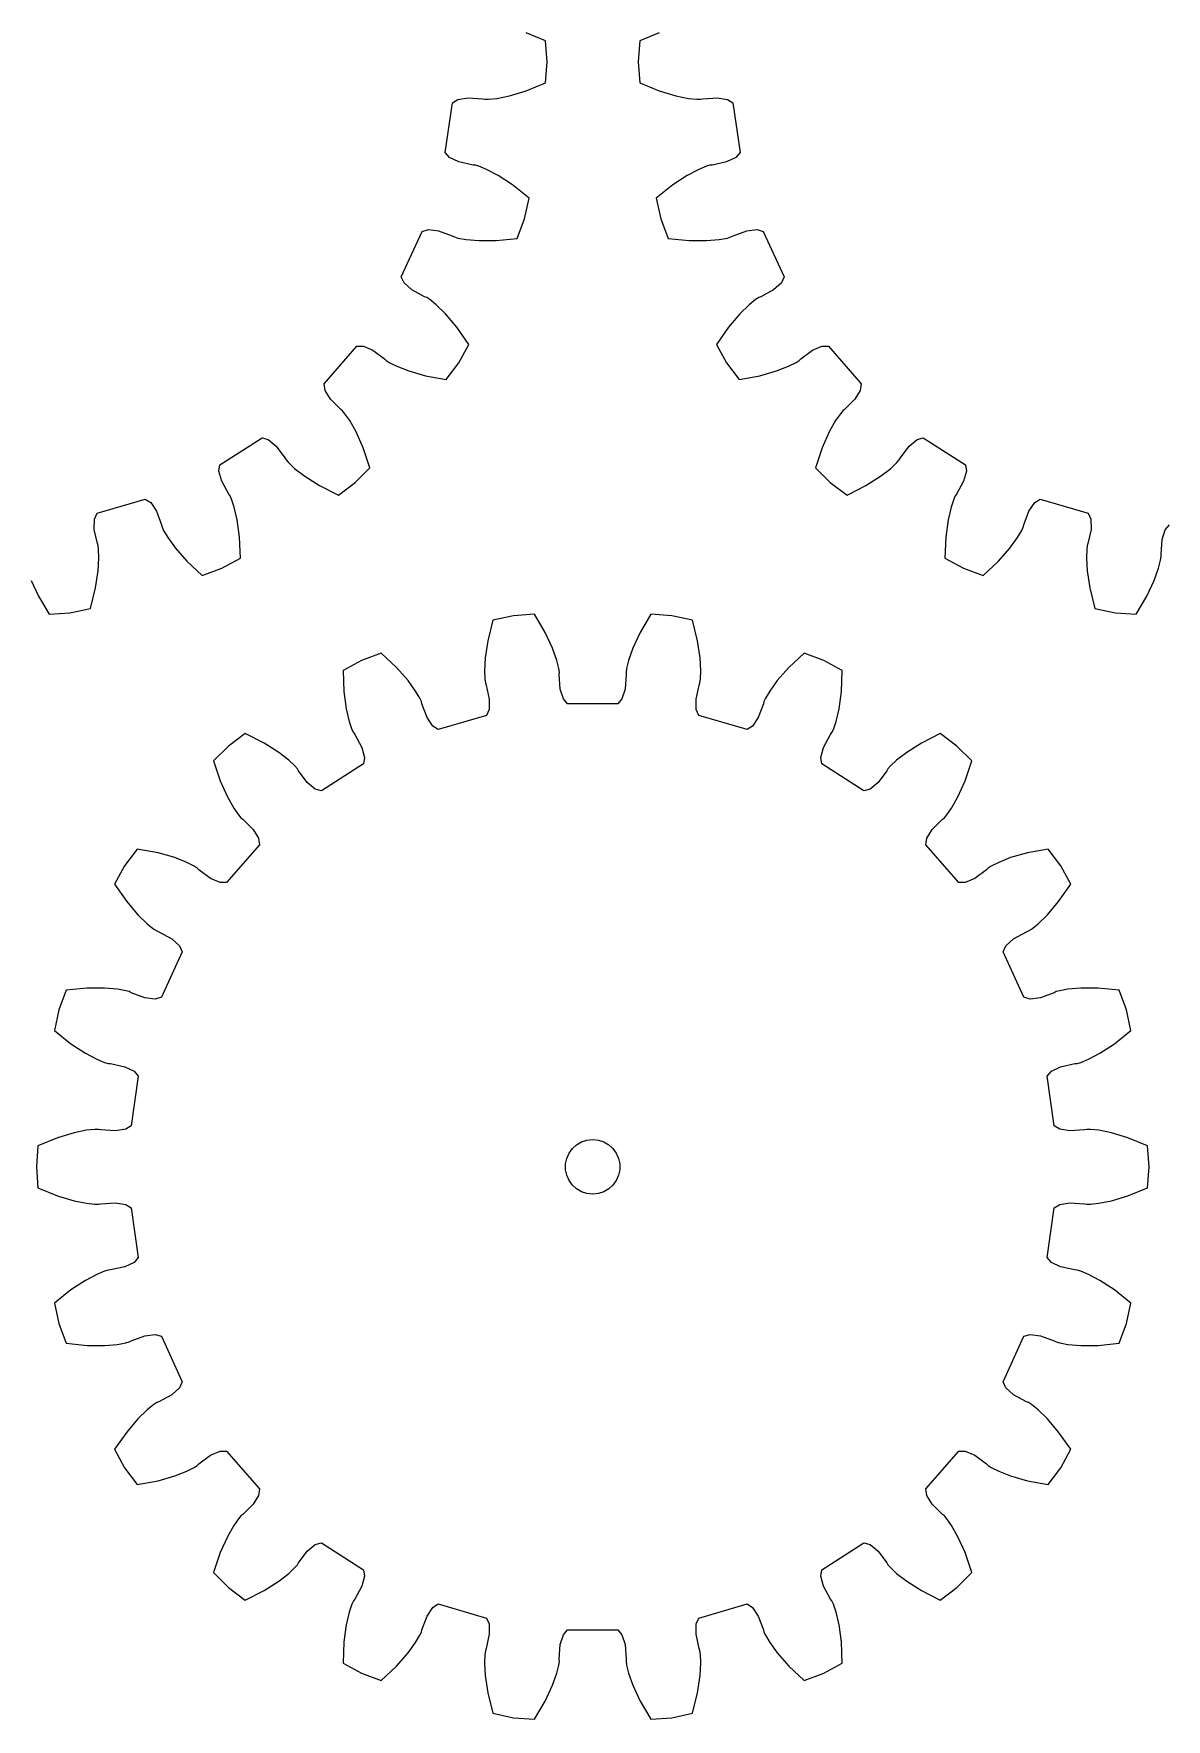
# Model space of a CAD drawing. Extents: x 0 to 193, y 0 to 182.
# Drawn here: x 66 to 128.2, y 0 to 92.5 of the extents above; entities that cross this region are included whole.
import ezdxf

# ---------------------------------------------------------------- set-up
doc = ezdxf.new("R2010")
doc.units = 0

msp = doc.modelspace()

# ---------------------------------------------------------------- linework, layer by layer
for p, q in [((94.091, 92.137), (93.017, 92.576)), ((100.329, 92.576), (99.256, 92.137)), ((94.173, 90.987), (94.091, 92.137)), ((99.256, 92.137), (99.173, 90.987)), ((94.091, 89.837), (94.173, 90.987)), ((99.173, 90.987), (99.256, 89.837)), ((93.017, 89.398), (94.091, 89.837)), ((99.256, 89.837), (100.329, 89.398)), ((88.967, 88.732), (89.267, 88.924)), ((89.267, 88.924), (89.827, 89.015)), ((89.827, 89.015), (90.628, 88.958)), ((90.628, 88.958), (90.754, 88.935)), ((90.754, 88.935), (90.952, 88.936)), ((90.952, 88.936), (91.411, 88.983)), ((91.411, 88.983), (92.104, 89.122)), ((92.104, 89.122), (93.017, 89.398)), ((100.329, 89.398), (101.242, 89.122)), ((101.242, 89.122), (101.936, 88.983)), ((101.936, 88.983), (102.394, 88.936)), ((102.394, 88.936), (102.593, 88.935)), ((102.593, 88.935), (102.718, 88.958)), ((102.718, 88.958), (103.52, 89.015)), ((103.52, 89.015), (104.08, 88.924)), ((104.08, 88.924), (104.379, 88.732)), ((88.576, 86.008), (88.967, 88.732)), ((104.379, 88.732), (104.771, 86.008)), ((88.809, 85.74), (88.576, 86.008)), ((89.321, 85.495), (88.809, 85.74)), ((90.106, 85.324), (89.321, 85.495)), ((90.233, 85.311), (90.106, 85.324)), ((90.423, 85.253), (90.233, 85.311)), ((90.849, 85.079), (90.423, 85.253)), ((102.924, 85.253), (102.497, 85.079)), ((103.114, 85.311), (102.924, 85.253)), ((103.241, 85.324), (103.114, 85.311)), ((104.026, 85.495), (103.241, 85.324)), ((104.537, 85.74), (104.026, 85.495)), ((104.771, 86.008), (104.537, 85.74)), ((91.476, 84.75), (90.849, 85.079)), ((92.274, 84.228), (91.476, 84.75)), ((93.181, 83.505), (92.274, 84.228)), ((101.072, 84.228), (100.166, 83.505)), ((101.871, 84.75), (101.072, 84.228)), ((102.497, 85.079), (101.871, 84.75)), ((92.935, 82.378), (93.181, 83.505)), ((100.166, 83.505), (100.411, 82.378)), ((92.532, 81.297), (92.935, 82.378)), ((100.411, 82.378), (100.814, 81.297)), ((86.162, 79.178), (87.305, 81.681)), ((87.305, 81.681), (87.647, 81.78)), ((87.647, 81.78), (88.209, 81.71)), ((88.209, 81.71), (88.963, 81.43)), ((88.963, 81.43), (89.076, 81.372)), ((104.27, 81.372), (104.384, 81.43)), ((104.384, 81.43), (105.137, 81.71)), ((105.137, 81.71), (105.7, 81.78)), ((105.7, 81.78), (106.041, 81.681)), ((106.041, 81.681), (107.184, 79.178)), ((89.076, 81.372), (89.267, 81.317)), ((89.267, 81.317), (89.72, 81.234)), ((89.72, 81.234), (90.425, 81.172)), ((90.425, 81.172), (91.379, 81.179)), ((91.379, 81.179), (92.532, 81.297)), ((100.814, 81.297), (101.968, 81.179)), ((101.968, 81.179), (102.922, 81.172)), ((102.922, 81.172), (103.626, 81.234)), ((103.626, 81.234), (104.08, 81.317)), ((104.08, 81.317), (104.27, 81.372)), ((86.31, 78.855), (86.162, 79.178)), ((86.732, 78.475), (86.31, 78.855)), ((107.036, 78.855), (106.614, 78.475)), ((107.184, 79.178), (107.036, 78.855)), ((87.437, 78.09), (86.732, 78.475)), ((87.555, 78.042), (87.437, 78.09)), ((87.721, 77.933), (87.555, 78.042)), ((88.082, 77.645), (87.721, 77.933)), ((105.625, 77.933), (105.265, 77.645)), ((105.791, 78.042), (105.625, 77.933)), ((105.909, 78.09), (105.791, 78.042)), ((106.614, 78.475), (105.909, 78.09)), ((88.59, 77.154), (88.082, 77.645)), ((89.209, 76.428), (88.59, 77.154)), ((104.757, 77.154), (104.137, 76.428)), ((105.265, 77.645), (104.757, 77.154)), ((89.875, 75.479), (89.209, 76.428)), ((104.137, 76.428), (103.471, 75.479)), ((81.922, 73.304), (83.724, 75.384)), ((83.724, 75.384), (84.079, 75.383)), ((84.079, 75.383), (84.6, 75.157)), ((84.6, 75.157), (85.243, 74.676)), ((89.322, 74.466), (89.875, 75.479)), ((103.471, 75.479), (104.024, 74.466)), ((108.103, 74.676), (108.747, 75.157)), ((108.747, 75.157), (109.267, 75.383)), ((109.267, 75.383), (109.623, 75.384)), ((109.623, 75.384), (111.425, 73.304)), ((85.243, 74.676), (85.336, 74.588)), ((85.336, 74.588), (85.504, 74.482)), ((85.504, 74.482), (85.915, 74.274)), ((85.915, 74.274), (86.574, 74.016)), ((88.631, 73.543), (89.322, 74.466)), ((104.024, 74.466), (104.715, 73.543)), ((106.773, 74.016), (107.432, 74.274)), ((107.432, 74.274), (107.843, 74.482)), ((107.843, 74.482), (108.011, 74.588)), ((108.011, 74.588), (108.103, 74.676)), ((81.973, 72.952), (81.922, 73.304)), ((86.574, 74.016), (87.491, 73.754)), ((87.491, 73.754), (88.631, 73.543)), ((104.715, 73.543), (105.856, 73.754)), ((105.856, 73.754), (106.773, 74.016)), ((111.425, 73.304), (111.374, 72.952)), ((82.271, 72.469), (81.973, 72.952)), ((82.839, 71.901), (82.271, 72.469)), ((111.076, 72.469), (110.508, 71.901)), ((111.374, 72.952), (111.076, 72.469)), ((82.938, 71.821), (82.839, 71.901)), ((83.067, 71.67), (82.938, 71.821)), ((83.332, 71.293), (83.067, 71.67)), ((83.681, 70.678), (83.332, 71.293)), ((110.015, 71.293), (109.665, 70.678)), ((110.279, 71.67), (110.015, 71.293)), ((110.408, 71.821), (110.279, 71.67)), ((110.508, 71.901), (110.408, 71.821)), ((76.198, 68.863), (78.513, 70.35)), ((78.513, 70.35), (78.854, 70.25)), ((84.071, 69.807), (83.681, 70.678)), ((109.665, 70.678), (109.276, 69.807)), ((114.492, 70.25), (114.833, 70.35)), ((114.833, 70.35), (117.148, 68.863)), ((78.854, 70.25), (79.29, 69.886)), ((79.29, 69.886), (79.772, 69.243)), ((84.442, 68.709), (84.071, 69.807)), ((109.276, 69.807), (108.904, 68.709)), ((113.575, 69.243), (114.057, 69.886)), ((114.057, 69.886), (114.492, 70.25)), ((76.148, 68.511), (76.198, 68.863)), ((76.298, 67.964), (76.148, 68.511)), ((79.772, 69.243), (79.836, 69.133)), ((79.836, 69.133), (79.967, 68.984)), ((79.967, 68.984), (80.303, 68.669)), ((80.303, 68.669), (80.862, 68.235)), ((83.627, 67.893), (84.442, 68.709)), ((108.904, 68.709), (109.72, 67.893)), ((112.484, 68.235), (113.043, 68.669)), ((113.043, 68.669), (113.379, 68.984)), ((113.379, 68.984), (113.51, 69.133)), ((113.51, 69.133), (113.575, 69.243)), ((117.198, 68.511), (117.048, 67.964)), ((117.148, 68.863), (117.198, 68.511)), ((76.683, 67.258), (76.298, 67.964)), ((80.862, 68.235), (81.669, 67.726)), ((81.669, 67.726), (82.703, 67.202)), ((82.703, 67.202), (83.627, 67.893)), ((109.72, 67.893), (110.643, 67.202)), ((110.643, 67.202), (111.678, 67.726)), ((111.678, 67.726), (112.484, 68.235)), ((117.048, 67.964), (116.664, 67.258)), ((69.456, 66.214), (72.096, 66.989)), ((72.096, 66.989), (72.395, 66.797)), ((72.395, 66.797), (72.71, 66.325)), ((76.756, 67.154), (76.683, 67.258)), ((76.837, 66.973), (76.756, 67.154)), ((76.985, 66.536), (76.837, 66.973)), ((116.509, 66.973), (116.362, 66.536)), ((116.59, 67.154), (116.509, 66.973)), ((116.664, 67.258), (116.59, 67.154)), ((120.636, 66.325), (120.952, 66.797)), ((120.952, 66.797), (121.251, 66.989)), ((121.251, 66.989), (123.891, 66.214)), ((69.298, 65.323), (69.308, 65.89)), ((69.308, 65.89), (69.456, 66.214)), ((72.71, 66.325), (72.991, 65.572)), ((77.146, 65.847), (76.985, 66.536)), ((77.275, 64.902), (77.146, 65.847)), ((116.2, 65.847), (116.071, 64.902)), ((116.362, 66.536), (116.2, 65.847)), ((120.355, 65.572), (120.636, 66.325)), ((123.891, 66.214), (124.038, 65.89)), ((124.038, 65.89), (124.049, 65.323)), ((69.468, 64.538), (69.298, 65.323)), ((72.991, 65.572), (73.022, 65.449)), ((73.022, 65.449), (73.106, 65.269)), ((73.106, 65.269), (73.339, 64.871)), ((73.339, 64.871), (73.754, 64.298)), ((77.322, 63.743), (77.275, 64.902)), ((116.071, 64.902), (116.025, 63.743)), ((119.593, 64.298), (120.007, 64.871)), ((120.007, 64.871), (120.241, 65.269)), ((120.241, 65.269), (120.324, 65.449)), ((120.324, 65.449), (120.355, 65.572)), ((124.049, 65.323), (123.878, 64.538)), ((127.953, 64.762), (128.123, 65.303)), ((128.123, 65.303), (128.355, 65.572)), ((69.509, 64.417), (69.468, 64.538)), ((69.536, 64.221), (69.509, 64.417)), ((69.555, 63.76), (69.536, 64.221)), ((73.754, 64.298), (74.384, 63.582)), ((118.963, 63.582), (119.593, 64.298)), ((123.811, 64.221), (123.792, 63.76)), ((123.837, 64.417), (123.811, 64.221)), ((123.878, 64.538), (123.837, 64.417)), ((127.895, 63.96), (127.953, 64.762)), ((127.9, 63.833), (127.895, 63.96)), ((69.373, 62.11), (69.516, 63.054)), ((69.516, 63.054), (69.555, 63.76)), ((74.384, 63.582), (75.229, 62.788)), ((75.229, 62.788), (76.31, 63.191)), ((76.31, 63.191), (77.322, 63.743)), ((116.025, 63.743), (117.037, 63.191)), ((117.037, 63.191), (118.118, 62.788)), ((118.118, 62.788), (118.963, 63.582)), ((123.792, 63.76), (123.831, 63.054)), ((123.831, 63.054), (123.973, 62.11)), ((127.522, 62.523), (127.759, 63.19)), ((127.759, 63.19), (127.871, 63.637)), ((127.871, 63.637), (127.9, 63.833)), ((65.824, 62.523), (66.227, 61.658)), ((69.091, 60.985), (69.373, 62.11)), ((123.973, 62.11), (124.255, 60.985)), ((127.12, 61.658), (127.522, 62.523)), ((66.227, 61.658), (66.814, 60.658)), ((126.533, 60.658), (127.12, 61.658)), ((66.814, 60.658), (67.964, 60.74)), ((67.964, 60.74), (69.091, 60.985)), ((91.197, 60.331), (90.916, 59.206)), ((92.324, 60.576), (91.197, 60.331)), ((93.475, 60.658), (92.324, 60.576)), ((94.062, 59.658), (93.475, 60.658)), ((99.872, 60.658), (99.284, 59.658)), ((101.022, 60.576), (99.872, 60.658)), ((102.149, 60.331), (101.022, 60.576)), ((102.431, 59.206), (102.149, 60.331)), ((124.255, 60.985), (125.382, 60.74)), ((125.382, 60.74), (126.533, 60.658)), ((94.465, 58.793), (94.062, 59.658)), ((99.284, 59.658), (98.882, 58.793)), ((85.06, 58.528), (83.979, 58.125)), ((85.905, 57.734), (85.06, 58.528)), ((90.916, 59.206), (90.773, 58.262)), ((94.701, 58.126), (94.465, 58.793)), ((98.882, 58.793), (98.646, 58.126)), ((102.573, 58.262), (102.431, 59.206)), ((108.287, 58.528), (107.442, 57.734)), ((109.367, 58.125), (108.287, 58.528)), ((83.979, 58.125), (82.967, 57.573)), ((82.967, 57.573), (83.013, 56.414)), ((86.535, 57.018), (85.905, 57.734)), ((90.773, 58.262), (90.734, 57.556)), ((90.734, 57.556), (90.753, 57.095)), ((94.813, 57.679), (94.701, 58.126)), ((94.843, 57.483), (94.813, 57.679)), ((94.837, 57.356), (94.843, 57.483)), ((98.534, 57.679), (98.504, 57.483)), ((98.504, 57.483), (98.509, 57.356)), ((98.646, 58.126), (98.534, 57.679)), ((102.612, 57.556), (102.573, 58.262)), ((102.594, 57.095), (102.612, 57.556)), ((107.442, 57.734), (106.812, 57.018)), ((110.38, 57.573), (109.367, 58.125)), ((110.333, 56.414), (110.38, 57.573)), ((86.949, 56.445), (86.535, 57.018)), ((87.183, 56.047), (86.949, 56.445)), ((90.753, 57.095), (90.78, 56.899)), ((90.78, 56.899), (90.82, 56.778)), ((90.82, 56.778), (90.991, 55.993)), ((94.895, 56.554), (94.837, 57.356)), ((95.065, 56.013), (94.895, 56.554)), ((98.451, 56.554), (98.281, 56.013)), ((98.509, 57.356), (98.451, 56.554)), ((102.356, 55.993), (102.526, 56.778)), ((102.526, 56.778), (102.567, 56.899)), ((102.567, 56.899), (102.594, 57.095)), ((106.397, 56.445), (106.164, 56.047)), ((106.812, 57.018), (106.397, 56.445)), ((83.013, 56.414), (83.142, 55.469)), ((87.267, 55.867), (87.183, 56.047)), ((87.298, 55.744), (87.267, 55.867)), ((87.579, 54.991), (87.298, 55.744)), ((90.991, 55.993), (90.98, 55.426)), ((95.298, 55.744), (95.065, 56.013)), ((98.049, 55.744), (95.298, 55.744)), ((98.281, 56.013), (98.049, 55.744)), ((102.366, 55.426), (102.356, 55.993)), ((106.049, 55.744), (105.768, 54.991)), ((106.08, 55.867), (106.049, 55.744)), ((106.164, 56.047), (106.08, 55.867)), ((110.204, 55.469), (110.333, 56.414)), ((83.142, 55.469), (83.304, 54.78)), ((83.304, 54.78), (83.452, 54.343)), ((87.894, 54.519), (87.579, 54.991)), ((90.833, 55.102), (88.193, 54.327)), ((90.98, 55.426), (90.833, 55.102)), ((102.513, 55.102), (102.366, 55.426)), ((105.153, 54.327), (102.513, 55.102)), ((105.768, 54.991), (105.452, 54.519)), ((109.895, 54.343), (110.042, 54.78)), ((110.042, 54.78), (110.204, 55.469)), ((77.586, 54.114), (76.662, 53.423)), ((78.62, 53.59), (77.586, 54.114)), ((83.452, 54.343), (83.533, 54.162)), ((83.533, 54.162), (83.606, 54.058)), ((83.606, 54.058), (83.991, 53.352)), ((88.193, 54.327), (87.894, 54.519)), ((105.452, 54.519), (105.153, 54.327)), ((109.356, 53.352), (109.741, 54.058)), ((109.741, 54.058), (109.814, 54.162)), ((109.814, 54.162), (109.895, 54.343)), ((115.761, 54.114), (114.726, 53.59)), ((116.684, 53.423), (115.761, 54.114)), ((76.662, 53.423), (75.847, 52.607)), ((79.426, 53.081), (78.62, 53.59)), ((79.986, 52.647), (79.426, 53.081)), ((83.991, 53.352), (84.14, 52.805)), ((84.14, 52.805), (84.09, 52.453)), ((109.206, 52.805), (109.356, 53.352)), ((109.256, 52.453), (109.206, 52.805)), ((113.92, 53.081), (113.361, 52.647)), ((114.726, 53.59), (113.92, 53.081)), ((117.5, 52.607), (116.684, 53.423)), ((75.847, 52.607), (76.218, 51.509)), ((80.322, 52.332), (79.986, 52.647)), ((80.453, 52.183), (80.322, 52.332)), ((80.517, 52.073), (80.453, 52.183)), ((80.999, 51.43), (80.517, 52.073)), ((84.09, 52.453), (81.776, 50.966)), ((111.571, 50.966), (109.256, 52.453)), ((112.829, 52.073), (112.347, 51.43)), ((112.894, 52.183), (112.829, 52.073)), ((113.025, 52.332), (112.894, 52.183)), ((113.361, 52.647), (113.025, 52.332)), ((117.129, 51.509), (117.5, 52.607)), ((76.218, 51.509), (76.608, 50.638)), ((81.435, 51.066), (80.999, 51.43)), ((81.776, 50.966), (81.435, 51.066)), ((111.912, 51.066), (111.571, 50.966)), ((112.347, 51.43), (111.912, 51.066)), ((116.739, 50.638), (117.129, 51.509)), ((76.608, 50.638), (76.957, 50.023)), ((76.957, 50.023), (77.222, 49.646)), ((116.125, 49.646), (116.39, 50.023)), ((116.39, 50.023), (116.739, 50.638)), ((77.222, 49.646), (77.35, 49.495)), ((77.35, 49.495), (77.45, 49.415)), ((77.45, 49.415), (78.018, 48.847)), ((115.329, 48.847), (115.897, 49.415)), ((115.897, 49.415), (115.996, 49.495)), ((115.996, 49.495), (116.125, 49.646)), ((78.018, 48.847), (78.316, 48.364)), ((78.316, 48.364), (78.367, 48.012)), ((114.98, 48.012), (115.031, 48.364)), ((115.031, 48.364), (115.329, 48.847)), ((71.658, 47.773), (70.966, 46.85)), ((72.798, 47.562), (71.658, 47.773)), ((73.715, 47.3), (72.798, 47.562)), ((74.374, 47.042), (73.715, 47.3)), ((78.367, 48.012), (76.565, 45.932)), ((116.781, 45.932), (114.98, 48.012)), ((119.631, 47.3), (118.973, 47.042)), ((120.548, 47.562), (119.631, 47.3)), ((121.689, 47.773), (120.548, 47.562)), ((122.38, 46.85), (121.689, 47.773)), ((70.966, 46.85), (70.414, 45.837)), ((74.785, 46.834), (74.374, 47.042)), ((74.953, 46.728), (74.785, 46.834)), ((75.046, 46.64), (74.953, 46.728)), ((75.689, 46.159), (75.046, 46.64)), ((118.301, 46.64), (117.657, 46.159)), ((118.394, 46.728), (118.301, 46.64)), ((118.561, 46.834), (118.394, 46.728)), ((118.973, 47.042), (118.561, 46.834)), ((122.933, 45.837), (122.38, 46.85)), ((70.414, 45.837), (71.079, 44.888)), ((76.209, 45.933), (75.689, 46.159)), ((76.565, 45.932), (76.209, 45.933)), ((117.137, 45.933), (116.781, 45.932)), ((117.657, 46.159), (117.137, 45.933)), ((122.267, 44.888), (122.933, 45.837)), ((71.079, 44.888), (71.699, 44.162)), ((121.648, 44.162), (122.267, 44.888)), ((71.699, 44.162), (72.207, 43.67)), ((72.207, 43.67), (72.567, 43.383)), ((120.779, 43.383), (121.139, 43.67)), ((121.139, 43.67), (121.648, 44.162)), ((72.567, 43.383), (72.734, 43.274)), ((72.734, 43.274), (72.851, 43.226)), ((72.851, 43.226), (73.557, 42.841)), ((73.557, 42.841), (73.978, 42.461)), ((119.368, 42.461), (119.79, 42.841)), ((119.79, 42.841), (120.495, 43.226)), ((120.495, 43.226), (120.613, 43.274)), ((120.613, 43.274), (120.779, 43.383)), ((74.127, 42.138), (72.984, 39.635)), ((73.978, 42.461), (74.127, 42.138)), ((119.22, 42.138), (119.368, 42.461)), ((120.363, 39.635), (119.22, 42.138)), ((67.756, 40.019), (67.353, 38.938)), ((68.91, 40.137), (67.756, 40.019)), ((69.864, 40.144), (68.91, 40.137)), ((70.569, 40.082), (69.864, 40.144)), ((71.022, 39.998), (70.569, 40.082)), ((71.213, 39.944), (71.022, 39.998)), ((71.326, 39.886), (71.213, 39.944)), ((72.079, 39.606), (71.326, 39.886)), ((122.02, 39.886), (121.267, 39.606)), ((122.134, 39.944), (122.02, 39.886)), ((122.325, 39.998), (122.134, 39.944)), ((122.778, 40.082), (122.325, 39.998)), ((123.483, 40.144), (122.778, 40.082)), ((124.436, 40.137), (123.483, 40.144)), ((125.59, 40.019), (124.436, 40.137)), ((125.993, 38.938), (125.59, 40.019)), ((67.353, 38.938), (67.108, 37.811)), ((72.642, 39.536), (72.079, 39.606)), ((72.984, 39.635), (72.642, 39.536)), ((120.704, 39.536), (120.363, 39.635)), ((121.267, 39.606), (120.704, 39.536)), ((126.238, 37.811), (125.993, 38.938)), ((67.108, 37.811), (68.014, 37.087)), ((68.014, 37.087), (68.813, 36.566)), ((124.533, 36.566), (125.332, 37.087)), ((125.332, 37.087), (126.238, 37.811)), ((68.813, 36.566), (69.439, 36.237)), ((69.439, 36.237), (69.866, 36.063)), ((123.48, 36.063), (123.907, 36.237)), ((123.907, 36.237), (124.533, 36.566)), ((69.866, 36.063), (70.056, 36.005)), ((70.056, 36.005), (70.183, 35.992)), ((70.183, 35.992), (70.968, 35.821)), ((70.968, 35.821), (71.48, 35.576)), ((71.713, 35.308), (71.321, 32.584)), ((71.48, 35.576), (71.713, 35.308)), ((121.634, 35.308), (121.867, 35.576)), ((122.025, 32.584), (121.634, 35.308)), ((121.867, 35.576), (122.378, 35.821)), ((122.378, 35.821), (123.164, 35.992)), ((123.164, 35.992), (123.29, 36.005)), ((123.29, 36.005), (123.48, 36.063)), ((71.022, 32.392), (70.462, 32.301)), ((71.321, 32.584), (71.022, 32.392)), ((122.325, 32.392), (122.025, 32.584)), ((122.885, 32.301), (122.325, 32.392)), ((66.198, 31.479), (66.115, 30.329)), ((67.271, 31.918), (66.198, 31.479)), ((68.184, 32.194), (67.271, 31.918)), ((68.878, 32.333), (68.184, 32.194)), ((69.337, 32.38), (68.878, 32.333)), ((69.535, 32.381), (69.337, 32.38)), ((69.66, 32.358), (69.535, 32.381)), ((70.462, 32.301), (69.66, 32.358)), ((95.559, 31.333), (95.792, 31.543)), ((95.792, 31.543), (96.063, 31.699)), ((96.063, 31.699), (96.361, 31.796)), ((96.361, 31.796), (96.673, 31.829)), ((96.673, 31.829), (96.985, 31.796)), ((96.985, 31.796), (97.283, 31.699)), ((97.283, 31.699), (97.555, 31.543)), ((97.555, 31.543), (97.788, 31.333)), ((123.686, 32.358), (122.885, 32.301)), ((123.811, 32.381), (123.686, 32.358)), ((124.01, 32.38), (123.811, 32.381)), ((124.468, 32.333), (124.01, 32.38)), ((125.162, 32.194), (124.468, 32.333)), ((126.075, 31.918), (125.162, 32.194)), ((127.149, 31.479), (126.075, 31.918)), ((127.231, 30.329), (127.149, 31.479)), ((95.181, 30.486), (95.247, 30.793)), ((95.247, 30.793), (95.374, 31.079)), ((95.374, 31.079), (95.559, 31.333)), ((97.788, 31.333), (97.972, 31.079)), ((97.972, 31.079), (98.1, 30.793)), ((98.1, 30.793), (98.165, 30.486)), ((66.115, 30.329), (66.198, 29.179)), ((95.181, 30.172), (95.181, 30.486)), ((95.247, 29.865), (95.181, 30.172)), ((95.374, 29.579), (95.247, 29.865)), ((98.1, 29.865), (97.972, 29.579)), ((98.165, 30.172), (98.1, 29.865)), ((98.165, 30.486), (98.165, 30.172)), ((127.149, 29.179), (127.231, 30.329)), ((66.198, 29.179), (67.271, 28.74)), ((67.271, 28.74), (68.184, 28.464)), ((95.559, 29.325), (95.374, 29.579)), ((95.792, 29.115), (95.559, 29.325)), ((96.063, 28.959), (95.792, 29.115)), ((96.361, 28.862), (96.063, 28.959)), ((96.673, 28.829), (96.361, 28.862)), ((96.985, 28.862), (96.673, 28.829)), ((97.283, 28.959), (96.985, 28.862)), ((97.555, 29.115), (97.283, 28.959)), ((97.788, 29.325), (97.555, 29.115)), ((97.972, 29.579), (97.788, 29.325)), ((125.162, 28.464), (126.075, 28.74)), ((126.075, 28.74), (127.149, 29.179)), ((68.184, 28.464), (68.878, 28.325)), ((68.878, 28.325), (69.337, 28.278)), ((69.337, 28.278), (69.535, 28.277)), ((69.535, 28.277), (69.66, 28.3)), ((69.66, 28.3), (70.462, 28.357)), ((70.462, 28.357), (71.022, 28.266)), ((71.022, 28.266), (71.321, 28.074)), ((71.321, 28.074), (71.713, 25.35)), ((121.634, 25.35), (122.025, 28.074)), ((122.025, 28.074), (122.325, 28.266)), ((122.325, 28.266), (122.885, 28.357)), ((122.885, 28.357), (123.686, 28.3)), ((123.686, 28.3), (123.811, 28.277)), ((123.811, 28.277), (124.01, 28.278)), ((124.01, 28.278), (124.468, 28.325)), ((124.468, 28.325), (125.162, 28.464)), ((71.48, 25.082), (70.968, 24.837)), ((71.713, 25.35), (71.48, 25.082)), ((121.867, 25.082), (121.634, 25.35)), ((122.378, 24.837), (121.867, 25.082)), ((68.813, 24.092), (68.014, 23.57)), ((69.439, 24.421), (68.813, 24.092)), ((69.866, 24.595), (69.439, 24.421)), ((70.056, 24.653), (69.866, 24.595)), ((70.183, 24.666), (70.056, 24.653)), ((70.968, 24.837), (70.183, 24.666)), ((123.164, 24.666), (122.378, 24.837)), ((123.29, 24.653), (123.164, 24.666)), ((123.48, 24.595), (123.29, 24.653)), ((123.907, 24.421), (123.48, 24.595)), ((124.533, 24.092), (123.907, 24.421)), ((125.332, 23.57), (124.533, 24.092)), ((68.014, 23.57), (67.108, 22.847)), ((126.238, 22.847), (125.332, 23.57)), ((67.108, 22.847), (67.353, 21.72)), ((125.993, 21.72), (126.238, 22.847)), ((67.353, 21.72), (67.756, 20.639)), ((125.59, 20.639), (125.993, 21.72)), ((67.756, 20.639), (68.91, 20.521)), ((68.91, 20.521), (69.864, 20.514)), ((69.864, 20.514), (70.569, 20.576)), ((70.569, 20.576), (71.022, 20.659)), ((71.022, 20.659), (71.213, 20.714)), ((71.213, 20.714), (71.326, 20.772)), ((71.326, 20.772), (72.079, 21.052)), ((72.079, 21.052), (72.642, 21.122)), ((72.642, 21.122), (72.984, 21.023)), ((72.984, 21.023), (74.127, 18.52)), ((119.22, 18.52), (120.363, 21.023)), ((120.363, 21.023), (120.704, 21.122)), ((120.704, 21.122), (121.267, 21.052)), ((121.267, 21.052), (122.02, 20.772)), ((122.02, 20.772), (122.134, 20.714)), ((122.134, 20.714), (122.325, 20.659)), ((122.325, 20.659), (122.778, 20.576)), ((122.778, 20.576), (123.483, 20.514)), ((123.483, 20.514), (124.436, 20.521)), ((124.436, 20.521), (125.59, 20.639)), ((74.127, 18.52), (73.978, 18.197)), ((119.368, 18.197), (119.22, 18.52)), ((73.557, 17.817), (72.851, 17.432)), ((73.978, 18.197), (73.557, 17.817)), ((119.79, 17.817), (119.368, 18.197)), ((120.495, 17.432), (119.79, 17.817)), ((72.207, 16.987), (71.699, 16.496)), ((72.567, 17.275), (72.207, 16.987)), ((72.734, 17.384), (72.567, 17.275)), ((72.851, 17.432), (72.734, 17.384)), ((120.613, 17.384), (120.495, 17.432)), ((120.779, 17.275), (120.613, 17.384)), ((121.139, 16.987), (120.779, 17.275)), ((121.648, 16.496), (121.139, 16.987)), ((71.079, 15.77), (70.414, 14.821)), ((71.699, 16.496), (71.079, 15.77)), ((122.267, 15.77), (121.648, 16.496)), ((122.933, 14.821), (122.267, 15.77)), ((70.414, 14.821), (70.966, 13.808)), ((122.38, 13.808), (122.933, 14.821)), ((74.785, 13.824), (74.953, 13.93)), ((74.953, 13.93), (75.046, 14.018)), ((75.046, 14.018), (75.689, 14.499)), ((75.689, 14.499), (76.209, 14.725)), ((76.209, 14.725), (76.565, 14.726)), ((76.565, 14.726), (78.367, 12.646)), ((114.98, 12.646), (116.781, 14.726)), ((116.781, 14.726), (117.137, 14.725)), ((117.137, 14.725), (117.657, 14.499)), ((117.657, 14.499), (118.301, 14.018)), ((118.301, 14.018), (118.394, 13.93)), ((118.394, 13.93), (118.561, 13.824)), ((70.966, 13.808), (71.658, 12.885)), ((71.658, 12.885), (72.798, 13.096)), ((72.798, 13.096), (73.715, 13.358)), ((73.715, 13.358), (74.374, 13.616)), ((74.374, 13.616), (74.785, 13.824)), ((118.561, 13.824), (118.973, 13.616)), ((118.973, 13.616), (119.631, 13.358)), ((119.631, 13.358), (120.548, 13.096)), ((120.548, 13.096), (121.689, 12.885)), ((121.689, 12.885), (122.38, 13.808)), ((78.316, 12.294), (78.018, 11.811)), ((78.367, 12.646), (78.316, 12.294)), ((115.031, 12.294), (114.98, 12.646)), ((115.329, 11.811), (115.031, 12.294)), ((77.35, 11.163), (77.222, 11.012)), ((77.45, 11.243), (77.35, 11.163)), ((78.018, 11.811), (77.45, 11.243)), ((115.897, 11.243), (115.329, 11.811)), ((115.996, 11.163), (115.897, 11.243)), ((116.125, 11.012), (115.996, 11.163)), ((76.957, 10.635), (76.608, 10.02)), ((77.222, 11.012), (76.957, 10.635)), ((116.39, 10.635), (116.125, 11.012)), ((116.739, 10.02), (116.39, 10.635)), ((76.608, 10.02), (76.218, 9.149)), ((80.999, 9.228), (81.435, 9.592)), ((81.435, 9.592), (81.776, 9.692)), ((81.776, 9.692), (84.09, 8.205)), ((109.256, 8.205), (111.571, 9.692)), ((111.571, 9.692), (111.912, 9.592)), ((111.912, 9.592), (112.347, 9.228)), ((117.129, 9.149), (116.739, 10.02)), ((76.218, 9.149), (75.847, 8.051)), ((80.322, 8.326), (80.453, 8.475)), ((80.453, 8.475), (80.517, 8.585)), ((80.517, 8.585), (80.999, 9.228)), ((112.347, 9.228), (112.829, 8.585)), ((112.829, 8.585), (112.894, 8.475)), ((112.894, 8.475), (113.025, 8.326)), ((117.5, 8.051), (117.129, 9.149)), ((75.847, 8.051), (76.662, 7.235)), ((78.62, 7.068), (79.426, 7.577)), ((79.426, 7.577), (79.986, 8.011)), ((79.986, 8.011), (80.322, 8.326)), ((84.14, 7.853), (83.991, 7.306)), ((84.09, 8.205), (84.14, 7.853)), ((109.206, 7.853), (109.256, 8.205)), ((109.356, 7.306), (109.206, 7.853)), ((113.025, 8.326), (113.361, 8.011)), ((113.361, 8.011), (113.92, 7.577)), ((113.92, 7.577), (114.726, 7.068)), ((116.684, 7.235), (117.5, 8.051)), ((76.662, 7.235), (77.586, 6.544)), ((77.586, 6.544), (78.62, 7.068)), ((83.533, 6.496), (83.452, 6.315)), ((83.606, 6.6), (83.533, 6.496)), ((83.991, 7.306), (83.606, 6.6)), ((109.741, 6.6), (109.356, 7.306)), ((109.814, 6.496), (109.741, 6.6)), ((109.895, 6.315), (109.814, 6.496)), ((114.726, 7.068), (115.761, 6.544)), ((115.761, 6.544), (116.684, 7.235)), ((83.304, 5.878), (83.142, 5.189)), ((83.452, 6.315), (83.304, 5.878)), ((87.298, 4.914), (87.579, 5.667)), ((87.579, 5.667), (87.894, 6.139)), ((87.894, 6.139), (88.193, 6.331)), ((88.193, 6.331), (90.833, 5.556)), ((90.833, 5.556), (90.98, 5.232)), ((102.366, 5.232), (102.513, 5.556)), ((102.513, 5.556), (105.153, 6.331)), ((105.153, 6.331), (105.452, 6.139)), ((105.452, 6.139), (105.768, 5.667)), ((105.768, 5.667), (106.049, 4.914)), ((110.042, 5.878), (109.895, 6.315)), ((110.204, 5.189), (110.042, 5.878)), ((83.142, 5.189), (83.013, 4.244)), ((87.183, 4.611), (87.267, 4.791)), ((87.267, 4.791), (87.298, 4.914)), ((90.991, 4.665), (90.82, 3.88)), ((90.98, 5.232), (90.991, 4.665)), ((94.895, 4.104), (95.065, 4.645)), ((95.065, 4.645), (95.298, 4.914)), ((95.298, 4.914), (98.049, 4.914)), ((98.049, 4.914), (98.281, 4.645)), ((98.281, 4.645), (98.451, 4.104)), ((102.356, 4.665), (102.366, 5.232)), ((102.526, 3.88), (102.356, 4.665)), ((106.049, 4.914), (106.08, 4.791)), ((106.08, 4.791), (106.164, 4.611)), ((110.333, 4.244), (110.204, 5.189)), ((83.013, 4.244), (82.967, 3.085)), ((86.535, 3.64), (86.949, 4.213)), ((86.949, 4.213), (87.183, 4.611)), ((90.78, 3.759), (90.753, 3.563)), ((90.82, 3.88), (90.78, 3.759)), ((94.837, 3.302), (94.895, 4.104)), ((98.451, 4.104), (98.509, 3.302)), ((102.567, 3.759), (102.526, 3.88)), ((102.594, 3.563), (102.567, 3.759)), ((106.164, 4.611), (106.397, 4.213)), ((106.397, 4.213), (106.812, 3.64)), ((110.38, 3.085), (110.333, 4.244)), ((82.967, 3.085), (83.979, 2.533)), ((85.06, 2.13), (85.905, 2.924)), ((85.905, 2.924), (86.535, 3.64)), ((90.753, 3.563), (90.734, 3.102)), ((90.734, 3.102), (90.773, 2.396)), ((94.701, 2.532), (94.813, 2.979)), ((94.813, 2.979), (94.843, 3.175)), ((94.843, 3.175), (94.837, 3.302)), ((98.509, 3.302), (98.504, 3.175)), ((98.504, 3.175), (98.534, 2.979)), ((98.534, 2.979), (98.646, 2.532)), ((102.573, 2.396), (102.612, 3.102)), ((102.612, 3.102), (102.594, 3.563)), ((106.812, 3.64), (107.442, 2.924)), ((107.442, 2.924), (108.287, 2.13)), ((109.367, 2.533), (110.38, 3.085)), ((83.979, 2.533), (85.06, 2.13)), ((90.773, 2.396), (90.916, 1.452)), ((94.062, 1), (94.465, 1.865)), ((94.465, 1.865), (94.701, 2.532)), ((98.646, 2.532), (98.882, 1.865)), ((98.882, 1.865), (99.284, 1)), ((102.431, 1.452), (102.573, 2.396)), ((108.287, 2.13), (109.367, 2.533)), ((90.916, 1.452), (91.197, 0.327)), ((93.475, 0), (94.062, 1)), ((99.284, 1), (99.872, 0)), ((102.149, 0.327), (102.431, 1.452)), ((91.197, 0.327), (92.324, 0.082)), ((92.324, 0.082), (93.475, 0)), ((99.872, 0), (101.022, 0.082)), ((101.022, 0.082), (102.149, 0.327))]:
    msp.add_line(p, q)

doc.saveas('drawing.dxf')
